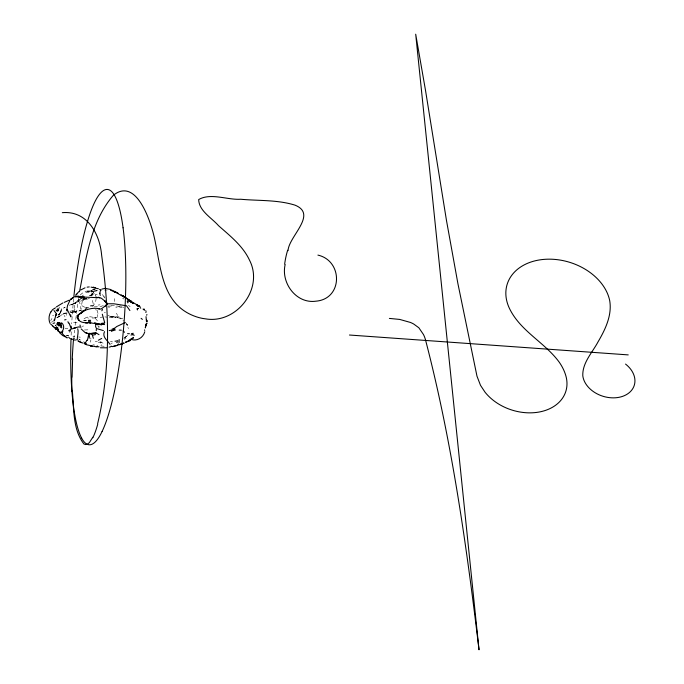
<?xml version="1.0" encoding="UTF-8"?>
<svg xmlns="http://www.w3.org/2000/svg" width="684" height="684" viewBox="0 0 684 684"><rect width="100%" height="100%" fill="white"/><g stroke="black" fill="none" stroke-linecap="round" stroke-linejoin="round"><path stroke-width="0.51" stroke-dasharray="3.42 2.56" d="M96.128 298.181C96.111 301.576 94.529 305.175 91.382 306.748M58.593 308.911L58.499 310.108L57.49 311.194L55.566 309.767L56.139 310.553L55.823 310.014L57.388 310.16L58.841 307.971M73.881 338.922L74.659 330.175M75.137 325.293L76.334 314.52M80.789 306.355L80.789 308.988L83.243 307.98M76.454 313.537L78.805 295.984M57.49 311.194L58.354 310.912L58.927 308.262M114.536 301.499L114.63 298.643M59.072 314.178L58.149 315.179L60.594 313.511L57.909 314.614M82.311 301.097L81.541 305.244M74.368 305.226L74.017 310.339M58.85 308.775L58.063 309.553L58.354 310.912L57.807 310.502L57.96 309.826L58.627 310.297M60.081 313.452L60.337 312.605L58.978 314.734L59.765 314.418L62.124 309.185L60.457 312.109M57.439 307.988L57.285 310.673L56.729 310.724L56.199 309.373M90.237 342.171L90.904 339.982M91.947 290.614L91.861 291.427L90.792 291.598L93.332 289.366C97.915 289.281 92.648 288.733 91.947 290.614L92.169 291.863M81.499 298.369L78.395 300.293L79.737 299.387C78.386 299.455 74.351 303.901 76.599 301.687L74.924 303.841M97.213 290.614L93.725 291.7L92.511 292.632L92.049 293.992L93.93 291.76L97.316 290.614M101.035 345.394L101.36 344.659M91.861 295.428L92.485 294.3L90.741 296.497M50.684 320.616L51.95 318.496M83.243 299.968L84.089 298.797L85.149 298.395L84.534 298.874L85.782 299.002L83.636 299.344M69.913 311.211L73.462 310.681L75.702 312.066L73.684 311.511L71.974 311.844L75.625 312.178L77.027 310.869L75.813 311.331L74.368 310.818L75.958 311.818L81.456 309.852M60.32 311.801L61.74 308.544L60.756 306.535M91.724 295.462L94.725 292.983L89.373 295.787M75.189 303.32L75.941 302.396L71.897 304.218L75.189 303.32L69.093 305.303M80.182 295.069C83.115 291.906 87.808 289.93 92.101 290.922L94.46 292.795L96.093 296.967M84.534 298.874L85.107 298.198M86.099 298.386L84.679 299.233L85.209 299.164M92.605 293.71L91.246 294.966M57.388 310.16L58.602 309.236M124.933 337.349L127.951 335.151M86.817 297.95L85.397 299.113L84.303 298.651M79.293 300.618L76.189 302.85L68.879 305.765M64.228 313.682L65.219 312.947L62.919 314.315L66.408 312.81M56.652 317.786L61.791 314.546M64.852 307.21L63.646 308.108L66.168 306.577M57.345 317.521L64.108 313.4M59.175 313.546L60.235 312.81M57.191 317.667L62.022 314.888L60.765 315.315M101.685 342.06L97.043 342.564M125.189 337.169L126.702 336.186M92.554 289.888L93.896 289.024L95.221 289.238M84.021 318.864C88.125 315.444 95.161 316.273 97.641 321.232M123.821 338.366L125.505 337.426L123.505 338.281M85.748 292.675L90.288 290.888M85.295 298.446L78.369 301.353L78.019 300.806M74.154 309.784L74.992 309.365M107.858 315.863L109.286 315.17M124.308 339.247L126.095 338.418M82.234 295.625L83.525 295.043M80.464 301.148L90.374 298.147M116.468 342.906L118.084 342.274M87.757 292.607L89.271 292.034M57.875 309.843L56.327 310.143L56.926 311.229L56.729 310.724M95.521 294.941L97.188 294.308M93.409 291.11L97.111 290.067M104.301 312.827L105.396 312.426M80.045 299.028L83.277 298.258M66.408 313.212L67.348 312.87M116.254 342.214L118.46 341.444M57.285 310.673L57.807 310.502M86.654 298.404L83.542 298.318L85.235 298.634L83.995 298.831L85.662 298.421L84.645 298.694M85.526 308.245L87.193 307.706M53.181 321.574L51.377 322.155M118.255 340.897L111.979 341.966M94.691 318.24L97.752 316.854L99.171 317.573L102.711 317.034M85.697 308.629L87.347 308.168M81.576 310.297L78.797 311.032M85.782 299.002L84.654 298.489M87.03 291.888L89.972 291.119M118.058 340.555L110.389 341.641M92.562 318.24L97.752 316.854L97.564 314.52M81.943 326.336L83.576 325.994M89.253 295.813L91.887 295.266M110.885 343.582L112.159 343.351M93.99 306.911L101.83 306.441M90.314 305.603L92.084 305.363M98.06 305.064L100.035 304.825M90.399 306.133L93.699 305.782M84.457 329.979L87.894 329.833M88.835 307.586L84.996 307.21L85.962 307.543C82.02 306.834 78.438 303.226 78.412 299.122M107.884 306.073L112.655 306.081M111.33 316.914L117.939 317.291L109.38 316.701M92.101 290.922L88.681 290.999L92.101 290.922L93.109 291.948M104.566 290.059L107.131 290.042M70.367 312.22L73.761 312.374L71.974 311.844M67.87 328.645L65.066 328.474M77.035 322.591L71.529 322.309M109.32 317.265L115.69 317.556M65.647 313.648L66.75 313.674M110.996 305.363L115.254 305.662L117.007 306.423M101.856 305.859L103.515 305.928M116.289 316.709L118.512 316.803L122.47 318.351M72.966 336.272L74.812 336.366M103.062 343.146L100.3 341.932L95.187 341.273M108.081 307.048L109.731 307.159M113.766 316.598L109.363 316.119M104.173 346.301L100.813 345.907M113.604 316.846L115.947 317.077M66.476 335.493L68.776 335.861M104.883 316.897L107.149 317.145M78.515 336.964L80.37 337.195M66.365 335.408L68.751 335.938M115.647 307.056L117.126 307.296M116.716 305.91L123.855 307.287M92.904 344.753L94.725 345.087M70.23 311.955L72.085 312.357M73.462 310.681L75.958 311.818L75.813 311.331M118.717 306.757L122.325 307.774M52.634 315.273L53.651 315.555M73.026 338.076L74.778 338.58M58.884 307.082L59.534 307.287M119.88 305.774L121.701 306.372M73.684 311.511L75.625 312.178M117.802 317.564L121.863 319.266L123.513 320.864M83.414 341.778L84.876 342.342M120.127 317.932L122.214 318.872M55.165 325.524L56.43 326.234M122.624 298.25L123.992 299.036M128.464 305.321L130.157 306.697M55.242 324.986L56.755 326.422M102.369 294.573L105.276 298.207M126.566 323.729L127.805 325.404L125.497 322.096L128.43 328.585M117.52 315.504L116.494 313.212M103.848 296.548L104.43 298.002M97.821 325.456L98.53 327.32M87.646 316.974L88.202 318.436M97.025 310.1L98.316 314.452M95.769 309.023L96.162 310.228M64.51 315.367L64.954 316.786M93.221 303.79L92.263 299.541M90.681 337.905L90.972 339.033M100.3 341.932L100.497 343.171M66.339 314.264L66.425 315.298M91.588 292.684L91.639 293.351M99.018 326.242L99.069 327.431M59.79 307.791L59.807 308.364M73.65 298.78A129.216 26.343 -85.9 0 0 72.213 315.76A124.779 25.436 -85.9 0 0 71.692 323.771M71.281 331.766A124.779 25.436 -85.9 0 0 71.119 335.733A129.216 26.343 -85.9 0 0 71.05 337.716M78.745 338.931L80.285 340.085L78.745 338.931M76.086 302.063L75.137 303.91L76.086 302.063"/><path stroke-width="1.03" d="M146.966 322.993L145.931 324.404L145.324 327.927L146.513 323.412M72.102 377.175L72.607 358.963M96.256 330.697L96.29 329.414M78.403 319.437L79.481 320.608L78.224 319.642L77.685 318.043L77.737 316.495L78.882 314.683L84.106 310.946M127.327 301.892L127.369 300.669M145.931 324.404L145.863 325.652L146.838 323.378M61.141 332.604L58.166 331.312L56.832 328.748L57.157 328.414L58.26 329.944L57.601 327.371M119.144 339.529L119.119 342.616M89.219 338.187L89.433 336.297M285.16 264.494C280.765 282.86 296.232 304.038 315.965 301.174C342.889 298.976 343.154 260.843 317.915 255.098M58.644 322.703L57.678 322.626M79.481 291.769C86.124 258.68 90.519 221.667 113.382 195.256C134.047 178.678 147.342 213.357 151.814 228.165C161.373 258.826 157.722 301.918 194.008 315.957A47.623 46.444 71.1 0 0 205.73 318.889C236.613 324.071 264.127 288.434 249.532 260.219C242.897 245.889 230.072 235.92 218.529 225.677C211.689 217.845 198.916 210.86 198.676 199.548C210.783 192.546 227.362 200.113 240.691 199.249C258.8 200.899 277.49 199.677 295.035 205.157C317.906 214.383 288.725 236.365 288.049 250.669M88.92 333.347L87.407 340.384M60.611 323.9L59.26 322.976L57.413 322.925L57.063 324.284L58.73 325.875L57.926 322.378M86.193 343.941L86.312 343.445M77.685 318.043L78.096 316.589M104.481 331.603C101.848 337.152 107.61 340.384 110.021 344.368M97.667 423.516C110.876 368.531 109.406 310.972 101.642 255.277C99.804 233.706 87.099 210.45 62.312 212.673M54.464 320.693L56.097 314.041L56.233 315.427M88.997 336.024L89.749 333.886L88.732 334.271L89.442 334.51M53.933 320.882L54.404 319.257M69.717 331.997L70.255 330.372M100.138 291.375L101.164 289.939M146.658 315.264L146.932 314.46M127.788 302.909L128.455 300.986M86.8 340.213L85.423 343M57.456 323.352L57.063 324.284M105.345 302.003L106.79 303.559L106.516 304.243L106.884 303.687M144.786 331.731C143.383 337.109 138.279 340.735 132.713 339.863M129.909 310.562L126.523 305.782L113.895 303.79L107.969 303.756L107.072 304.5L107.08 303.747L105.02 306.21L100.924 309.125C94.657 307.27 87.783 308.629 82.165 311.81M101.848 310.793L102.523 309.407M50.761 311.938C48.795 315.324 48.384 319.856 50.103 323.429M118.315 343.864L117.964 344.668M92.785 437.247L89.399 442.565L87.714 443.984L85.808 444.566L83.944 444.027C72.478 429.253 74.069 408.348 72.282 390.496M146.137 311.964L145.795 312.502M70.033 300.165L67.519 305.603L66.827 309.655L67.177 311.032L67.117 309.33L70.888 316.889L70.726 314.862M50.932 312.024L52.446 309.749L54.19 308.578M77.369 339.538C76.728 339.102 79.028 331.389 77.711 328.816M111.056 346.164L111.979 346.455M62.885 331.595L62.039 332.484L59.79 332.356M75.736 295.291L76.83 294.069M76.984 317.316L77.737 316.495M67.28 337.845L62.723 335.553L59.363 332.535M61.748 331.672C64.39 329.534 64.339 324.772 61.577 322.762M78.788 291.649L76.069 294.864M77.01 315.64L82.302 311.981M114.408 328.594L116.571 326.61L124.762 322.754M54.464 308.569L55.421 307.791M72.666 297.908L70.777 299.37L73.35 297.412L70.486 299.498M80.686 313.4L82.396 312.049M105.02 306.21L106.157 305.321M68.656 330.774L71.273 329.013L75.77 327.978M133.389 338.11L130.276 340.222L125.463 342.18M133.448 337.374L130.131 339.589L131.815 339.178L128.549 340.555L130.293 340.521L125.702 342.299M101.728 338.418L98.351 340.23M80.729 289.982L85.03 287.819M123.821 342.932L119.187 344.787M62.86 302.944L56.37 306.902M119.503 344.462L116.81 345.42M69.289 300.148L64.253 302.379M81.943 311.382L85.628 309.732M112.022 329.209L114.416 328.183M101.899 289.084L105.071 288.392M54.72 322.916L53.01 323.378M94.195 333.612L96.051 333.236M137.373 308.826L138.51 308.373L137.296 308.544L137.39 309.792L137.296 308.544M130.952 335.092L132.952 334.305M57.037 327.465L56.097 327.824L57.524 328.671M57.943 322.797L58.653 322.532M120.94 344.377L122.573 343.838M116.921 345.608L112.159 346.643M124.24 343.197L120.871 343.984M75.086 296.736L75.847 296.54M73.71 328.021L78.669 326.926L81.028 327.183M84.782 342.821L84.252 343.223L85.132 344.172L86.825 344.822L96.359 346.873M93.015 335.117L95.538 334.544M113.561 346.318L115.254 345.899M64.604 319.907L66.023 319.599M131.371 333.689L133.26 333.279M109.098 347.13L110.594 346.814M109.192 330.603L111.543 330.115M93.041 333.527L88.339 333.647M92.879 333.185L95.538 332.535L99.018 334.69M76.454 339.837L74.804 340.102L71.016 338.794M101.583 323.335L103.019 323.173L104.395 324.643M87.116 287.152L89.253 286.921M80.721 296.574L75.462 296.48M90.485 333.433L93.101 333.202M75.069 296.719L98.205 297.694L96.589 297.232M78.361 296.865L84.32 297.027M77.249 296.223L78.908 296.146M83.875 320.574L86.124 320.48M88.373 320.368L90.63 320.283M106.636 347.805L100.411 347.78M88.45 321.36L90.639 321.326M96.316 346.651L99.052 346.839M58.183 323.472L59.97 323.335L60.688 325.43L60.115 323.677M127.557 333.664L129.413 333.715M119.221 330.115L121.333 330.175M78.899 296.634L80.609 296.694M389.393 318.411L399.721 319.428L410.434 322.446A26.394 19.588 17.4 0 1 413.734 324.045L418.856 327.781L423.49 334.562A39.732 29.48 17.4 0 1 425.696 340.615C452.047 442.026 466.565 545.909 479.022 649.8L415.692 34.2L425.457 90.057L446.481 220.487L457.904 283.603L476.979 376.166L480.493 385.306L485.059 392.223A47.889 35.534 17.4 0 0 491.026 398.447A45.742 33.935 17.4 0 0 544.284 410.785A45.742 33.935 17.4 0 0 565.805 375.636A58.089 43.101 17.4 0 0 558.965 361.81C544.78 342.701 521.576 331.697 510.315 310.143A53.343 39.578 17.4 0 1 543.429 259.433A53.343 39.578 17.4 0 1 609.76 300.934C612.103 315.581 605.195 329.637 598.004 341.932C592.25 352.713 582.315 362.751 582.794 375.73A26.676 19.793 17.4 0 0 620.969 396.865A26.676 19.793 17.4 0 0 625.544 364.076M94.426 323.104L96.273 323.216M349.456 335.023L628.237 354.893M91.058 287.118L98.402 288.776M105.336 288.374L110.09 289.366L116.973 292.624M88.262 333.595L85.098 332.586L81.165 328.91M97.479 323.84L99.112 324.695L95.871 323.566L102.942 324.455L101.275 323.865L104.088 323.84L103.951 322.933M93.015 287.271L95.358 287.699L93.357 287.28M95.94 323.643L89.407 322.745L90.818 322.788C86.227 322.677 79.327 323.652 77.745 317.94M103.344 330.594L96.453 328.517L95.598 326.636L95.76 324.31L94.845 323.002L95.17 323.515M132.611 334.809L134.286 335.245M97.65 308.587L99.377 309.074M85.671 332.706L87.449 333.33M116.023 292.359L113.724 291.538L118.195 293.256M99.796 297.873L98.163 297.284L101.377 298.224L106.892 302.79M143.033 309.065L144.17 309.51L144.281 310.22L144.162 309.006L144.17 309.51M99.206 324.096L101.412 325.011M81.199 342.368L82.935 343.094M81.456 342.693L78.267 341.231M99.548 289.392L100.548 289.819M60.637 327.388L59.662 325.062L58.029 324.225M110.5 290.136L112.92 291.187M81.191 342.436L77.873 340.726M125.505 297.54L132.884 303.115L129.832 300.84L131.465 302.08M129.635 300.515L139.391 306.244L136.407 304.56L138.159 305.654M138.732 306.389L137.356 305.739L138.672 306.535M129.456 300.421L131.431 301.362L122.778 295.95L125.001 297.207M140.032 306.492L136.766 304.756M113.749 291.256L118.17 293.547M117.605 293.445L124.214 297.078M96.008 323.515L97.325 324.225M89.519 333.236L91.314 334.228M122.872 295.967L124.548 296.924M55.755 328.448L52.745 326.183M122.496 295.727L124.719 297.044M55.532 327.824L56.986 328.705M65.484 336.383L63.8 335.322L61.62 332.475M121.034 294.872L123.607 296.591L121.701 295.266M105.781 301.653L104.447 300.609L107.371 303.85M84.303 343.197L85.406 344.078M52.403 325.533L50.787 324.233M60.457 323.079L61.543 323.968M141.092 318.334L142.375 319.394M126.788 298.395L128.284 299.737M126.779 298.455L128.284 299.891M53.976 310.51L56.575 313.896M68.708 337.323L69.888 338.46M123.146 330.911L124.514 332.253M53.01 326.063L53.831 326.901M97.632 346.685L97.222 345.83M59.585 323.062L60.021 323.566M140.006 307.321L140.759 308.245M145.701 310.673L146.017 311.169M66.545 337.178L66.818 337.759M100.274 295.471L99.642 293.179M69.11 323.13L71.119 328.551M54.823 327.525L55.72 329.603M70.991 326.097L71.564 327.448M93.366 338.306L92.058 334.202M67.93 321.711L68.503 323.096M59.26 322.455L59.662 325.062M146.436 319.633L147.06 321.292M144.504 329.893L144.7 330.449M61.355 324.934L61.722 327.961M79.985 325.028L80.293 326.088M146.821 320.283L147.111 321.394M104.695 322.66L102.292 314.178M146.453 321.446L146.034 316.632M100.035 292.213L100.095 293.299M73.479 406.441A124.779 25.436 -85.9 0 1 71.897 391.077A129.216 26.343 -85.9 0 1 71.016 338.7M81.661 438.128A129.216 26.343 -85.9 0 1 73.479 406.433M81.653 438.145A124.779 25.436 -85.9 0 0 85.303 443.027A129.216 26.343 -85.9 0 0 97.769 438.966A124.779 25.436 -85.9 0 0 102.078 431.518M102.078 431.501A129.216 26.343 -85.9 0 0 114.066 393.257A124.779 25.436 -85.9 0 0 117.409 376.311A129.216 26.343 -85.9 0 0 124.334 318.462A124.779 25.436 -85.9 0 0 125.42 298.489A129.216 26.343 -85.9 0 0 124.642 243.153A124.779 25.436 -85.9 0 0 123.069 227.781M123.069 227.798A129.216 26.343 -85.9 0 0 114.886 196.094A124.779 25.436 -85.9 0 0 111.244 191.195A129.216 26.343 -85.9 0 0 98.778 195.256A124.779 25.436 -85.9 0 0 94.46 202.703A129.216 26.343 -85.9 0 0 82.482 240.965A124.779 25.436 -85.9 0 0 79.139 257.919A129.216 26.343 -85.9 0 0 73.744 297.788M97.727 424.242A130.43 21.503 -88.7 0 1 92.802 437.743M71.974 391.128A130.721 31.549 -81.8 0 1 71.769 377.739M72.222 359.545A124.727 23.607 -83.3 0 1 73.419 340.307M284.655 264.084A92.879 52.3 72 0 1 287.656 250.233M113.741 329.397L111.355 331.107L115.408 329.962L113.741 329.397M87.791 322.72L85.474 322.737L87.791 322.72M92.545 346.386L90.408 345.916L92.545 346.412M133.021 303.534L130.37 300.994L133.021 303.534M131.106 302.14L129.447 300.267L131.106 302.14M58.747 331.236L56.832 328.748L58.747 331.236"/></g></svg>
